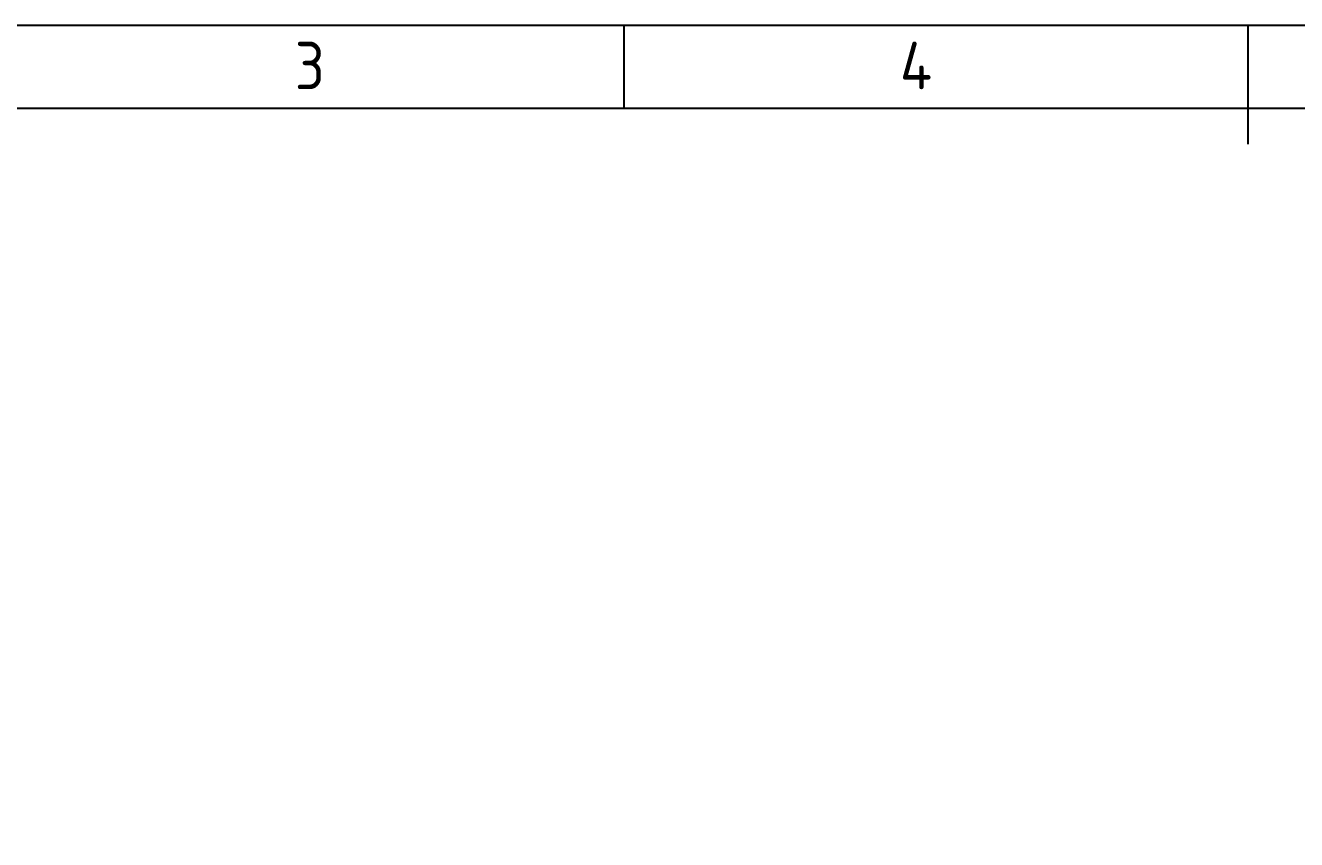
# Model space of a CAD drawing. Header units: inches. Extents: x 32166 to 66782, y 2386 to 7162.
# Drawn here: x 32831 to 33495, y 3804 to 4229 of the extents above; entities that cross this region are included whole.
import ezdxf
from ezdxf.enums import TextEntityAlignment as Align

# ---------------------------------------------------------------- set-up
doc = ezdxf.new("R2010")
doc.units = ezdxf.units.IN
doc.header["$LTSCALE"] = 0.64311
doc.header["$MEASUREMENT"] = 0
doc.layers.get('0').update_dxf_attribs({"linetype": 'CONTINUOUS'})
doc.styles.add('ISO Proportional', font='isocp')

msp = doc.modelspace()

# ---------------------------------------------------------------- linework, layer by layer
for p, q in [((33143.42, 4228.61), (33143.42, 4185.17)), ((33469.16, 4228.61), (33469.16, 4166.56)), ((34728.68, 4185.17), (32209.64, 4185.17))]:
    msp.add_line(p, q)
msp.add_lwpolyline([(32166.21, 2385.86), (34772.11, 2385.86), (34772.11, 4228.61), (32166.21, 4228.61)], close=True)

# ---------------------------------------------------------------- texts
at = {"style": 'ISO Proportional'}
for s, p in [('3', (32979.42, 4207.7)), ('4', (33295.89, 4207.7))]:
    msp.add_text(s, height=24.82, dxfattribs=at).set_placement(p, align=Align.MIDDLE)

doc.saveas('drawing.dxf')
